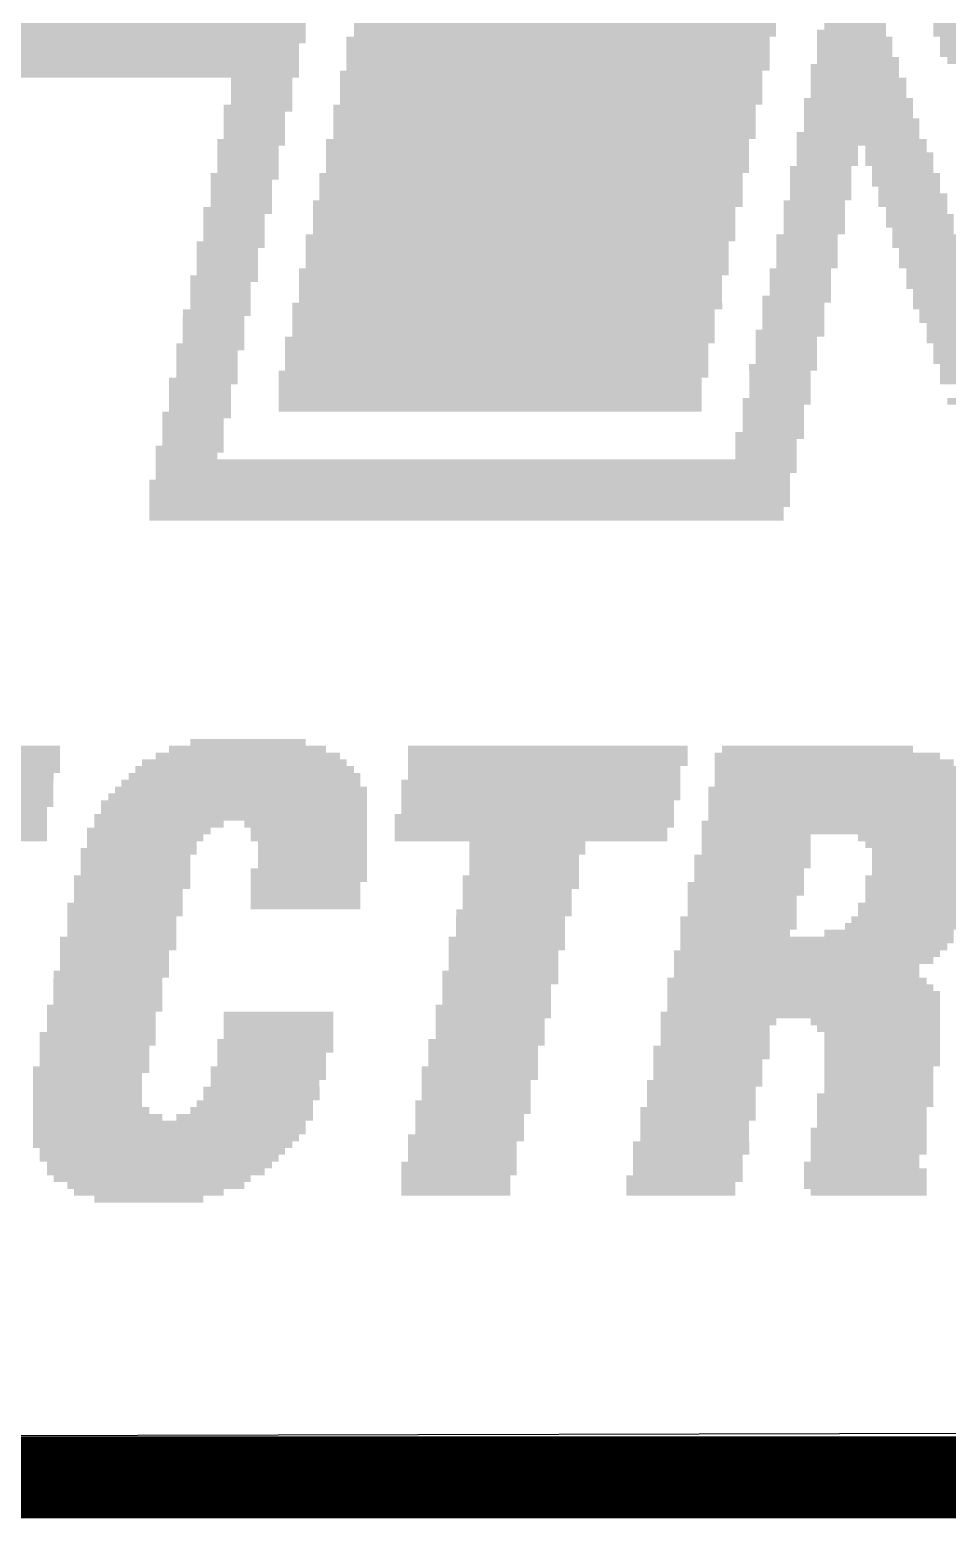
# Model space of a CAD drawing. Extents: x -59 to 59, y -28 to 22.
# Drawn here: x -32.215 to -29.367, y -28.169 to -23.548 of the extents above; entities that cross this region are included whole.
import ezdxf

# ---------------------------------------------------------------- set-up
doc = ezdxf.new("R2010")
doc.units = 0
for name, color, linetype in [('1', 12, 'CONTINUOUS'), ('16', 5, 'CONTINUOUS'), ('20', 4, 'CONTINUOUS'), ('200', 132, 'CONTINUOUS')]:
    doc.layers.add(name, color=color, linetype=linetype)

# ---------------------------------------------------------------- blocks, each defined once
blk = doc.blocks.new('RECT')
blk.add_solid([(-0.5, -0.5), (0.5, -0.5), (-0.5, 0.5), (0.5, 0.5)])

msp = doc.modelspace()

# ---------------------------------------------------------------- linework, layer by layer
at = {"layer": '1', "const_width": 0.254}
msp.add_lwpolyline([(-48.3964, -28.0416), (-17.3576, -28.0416)], dxfattribs=at)
at = {"layer": '16', "const_width": 0.254}
msp.add_lwpolyline([(-48.3964, -28.0416), (-17.3576, -28.0416)], dxfattribs=at)
at = {"layer": '20'}
msp.add_line((-46.228, -27.94), (-21.59, -27.8892), dxfattribs=at)

# ---------------------------------------------------------------- block references
at = {"layer": '200'}
for p, xscale, yscale in [((-32.3533, -23.5373), 1.9888, 0.0211), ((-32.3533, -23.5585), 1.9888, 0.0213), ((-30.5537, -23.5373), 1.3106, 0.0211), ((-30.5537, -23.5585), 1.3106, 0.0213), ((-29.6647, -23.5585), 0.2134, 0.0213), ((-29.6532, -23.5373), 0.1905, 0.0211), ((-28.7223, -23.5373), 1.3767, 0.0211), ((-28.7223, -23.5585), 1.3767, 0.0213), ((-32.3748, -23.622), 1.9914, 0.0213), ((-32.3533, -23.5797), 1.9888, 0.0211), ((-32.3634, -23.6008), 1.9685, 0.0211), ((-30.5753, -23.5797), 1.3132, 0.0211), ((-30.5753, -23.6008), 1.3132, 0.0211), ((-30.5753, -23.622), 1.3132, 0.0213), ((-29.6545, -23.5797), 0.2337, 0.0211), ((-29.6545, -23.6008), 0.2337, 0.0211), ((-29.6545, -23.622), 0.2337, 0.0213), ((-28.7122, -23.5797), 1.3564, 0.0211), ((-28.702, -23.6008), 1.3767, 0.0211), ((-28.702, -23.622), 1.3767, 0.0213), ((-32.3748, -23.6432), 1.9914, 0.0211), ((-32.3748, -23.6643), 1.9914, 0.0211), ((-30.5753, -23.6432), 1.3132, 0.0211), ((-30.5753, -23.6643), 1.3132, 0.0211), ((-29.6545, -23.6643), 0.2743, 0.0211), ((-29.6443, -23.6432), 0.254, 0.0211), ((-28.6906, -23.6432), 1.3538, 0.0211), ((-32.3748, -23.6855), 1.9914, 0.0213), ((-31.4947, -23.7067), 0.1905, 0.0211), ((-30.5968, -23.6855), 1.3106, 0.0213), ((-30.5968, -23.7067), 1.3106, 0.0211), ((-29.6431, -23.7067), 0.2972, 0.0211), ((-29.6545, -23.6855), 0.2743, 0.0213), ((-31.4947, -23.7278), 0.1905, 0.0211), ((-31.4947, -23.749), 0.1905, 0.0213), ((-30.5968, -23.7278), 1.3106, 0.0211), ((-30.5968, -23.749), 1.3106, 0.0213), ((-29.6431, -23.7278), 0.2972, 0.0211), ((-29.6431, -23.749), 0.2972, 0.0213), ((-31.5062, -23.7913), 0.2134, 0.0211), ((-31.4947, -23.7702), 0.1905, 0.0211), ((-30.6172, -23.7913), 1.3106, 0.0211), ((-30.5968, -23.7702), 1.3106, 0.0211), ((-29.6431, -23.7702), 0.3378, 0.0211), ((-29.6431, -23.7913), 0.3378, 0.0211), ((-31.5176, -23.8125), 0.1905, 0.0213), ((-31.5176, -23.8337), 0.1905, 0.0211), ((-30.6172, -23.8125), 1.3106, 0.0213), ((-30.6172, -23.8337), 1.3106, 0.0211), ((-29.6431, -23.8125), 0.3378, 0.0213), ((-29.6329, -23.8337), 0.3581, 0.0211), ((-31.5278, -23.8972), 0.2108, 0.0211), ((-31.5176, -23.8548), 0.1905, 0.0211), ((-31.5176, -23.876), 0.1905, 0.0213), ((-30.6388, -23.8972), 1.3132, 0.0211), ((-30.6172, -23.8548), 1.3106, 0.0211), ((-30.6172, -23.876), 1.3106, 0.0213), ((-29.6443, -23.876), 0.381, 0.0213), ((-29.6329, -23.8972), 0.4039, 0.0211), ((-29.6329, -23.8548), 0.3581, 0.0211), ((-31.5379, -23.9183), 0.1905, 0.0211), ((-31.5379, -23.9395), 0.1905, 0.0213), ((-30.6388, -23.9183), 1.3132, 0.0211), ((-30.6388, -23.9395), 1.3132, 0.0213), ((-29.7396, -23.9183), 0.1905, 0.0211), ((-29.7396, -23.9395), 0.1905, 0.0213), ((-29.5161, -23.9395), 0.2108, 0.0213), ((-29.5262, -23.9183), 0.1905, 0.0211), ((-31.5379, -23.9607), 0.1905, 0.0211), ((-31.5379, -23.9818), 0.1905, 0.0211), ((-30.6388, -23.9607), 1.3132, 0.0211), ((-30.6388, -23.9818), 1.3132, 0.0211), ((-29.7599, -23.9818), 0.1905, 0.0211), ((-29.7396, -23.9607), 0.1905, 0.0211), ((-29.5161, -23.9607), 0.2108, 0.0211), ((-29.5059, -23.9818), 0.1905, 0.0211), ((-31.5481, -24.003), 0.2108, 0.0213), ((-31.5582, -24.0242), 0.1905, 0.0211), ((-30.6591, -24.003), 1.3132, 0.0213), ((-30.6591, -24.0242), 1.3132, 0.0211), ((-29.7599, -24.003), 0.1905, 0.0213), ((-29.7599, -24.0242), 0.1905, 0.0211), ((-29.4958, -24.003), 0.2108, 0.0213), ((-29.4958, -24.0242), 0.2108, 0.0211), ((-31.5582, -24.0453), 0.1905, 0.0211), ((-31.5582, -24.0665), 0.1905, 0.0213), ((-30.6591, -24.0453), 1.3132, 0.0211), ((-30.6591, -24.0665), 1.3132, 0.0213), ((-29.7599, -24.0453), 0.1905, 0.0211), ((-29.7599, -24.0665), 0.1905, 0.0213), ((-29.4856, -24.0453), 0.1905, 0.0211), ((-29.4742, -24.0665), 0.2134, 0.0213), ((-31.5697, -24.1088), 0.2134, 0.0211), ((-31.5811, -24.13), 0.1905, 0.0213), ((-31.5582, -24.0877), 0.1905, 0.0211), ((-30.6692, -24.0877), 1.3335, 0.0211), ((-30.6807, -24.1088), 1.3106, 0.0211), ((-30.6807, -24.13), 1.3106, 0.0213), ((-29.7802, -24.0877), 0.1905, 0.0211), ((-29.7802, -24.1088), 0.1905, 0.0211), ((-29.7802, -24.13), 0.1905, 0.0213), ((-29.4742, -24.0877), 0.2134, 0.0211), ((-29.4627, -24.1088), 0.1905, 0.0211), ((-29.4526, -24.13), 0.2108, 0.0213), ((-31.5811, -24.1512), 0.1905, 0.0211), ((-31.5811, -24.1723), 0.1905, 0.0211), ((-30.6807, -24.1512), 1.3106, 0.0211), ((-30.6807, -24.1723), 1.3106, 0.0211), ((-29.7802, -24.1512), 0.1905, 0.0211), ((-29.7802, -24.1723), 0.1905, 0.0211), ((-29.4526, -24.1512), 0.2108, 0.0211), ((-29.4424, -24.1723), 0.1905, 0.0211), ((-31.5913, -24.2147), 0.2108, 0.0211), ((-31.5811, -24.1935), 0.1905, 0.0213), ((-30.6921, -24.1935), 1.3335, 0.0213), ((-30.7023, -24.2147), 1.3132, 0.0211), ((-29.8031, -24.1935), 0.1905, 0.0213), ((-29.8031, -24.2147), 0.1905, 0.0211), ((-29.4322, -24.1935), 0.2108, 0.0213), ((-29.4322, -24.2147), 0.2108, 0.0211), ((-31.6014, -24.2358), 0.1905, 0.0211), ((-31.6014, -24.257), 0.1905, 0.0213), ((-30.7023, -24.2358), 1.3132, 0.0211), ((-30.7023, -24.257), 1.3132, 0.0213), ((-29.8031, -24.2358), 0.1905, 0.0211), ((-29.8031, -24.257), 0.1905, 0.0213), ((-29.4221, -24.2358), 0.1905, 0.0211), ((-29.4107, -24.257), 0.2134, 0.0213), ((-31.6014, -24.2782), 0.1905, 0.0211), ((-31.6014, -24.2993), 0.1905, 0.0211), ((-30.7124, -24.2993), 1.3335, 0.0211), ((-30.7023, -24.2782), 1.3132, 0.0211), ((-29.8234, -24.2993), 0.1905, 0.0211), ((-29.8031, -24.2782), 0.1905, 0.0211), ((-29.4107, -24.2782), 0.2134, 0.0211), ((-29.3992, -24.2993), 0.1905, 0.0211), ((-31.6116, -24.3205), 0.2108, 0.0213), ((-31.623, -24.3417), 0.188, 0.0211), ((-30.7226, -24.3205), 1.3132, 0.0213), ((-30.7226, -24.3417), 1.3132, 0.0211), ((-29.8234, -24.3205), 0.1905, 0.0213), ((-29.8234, -24.3417), 0.1905, 0.0211), ((-29.3891, -24.3205), 0.2108, 0.0213), ((-29.3891, -24.3417), 0.2108, 0.0211), ((-31.623, -24.3628), 0.188, 0.0211), ((-31.623, -24.384), 0.188, 0.0213), ((-31.623, -24.4052), 0.188, 0.0211), ((-30.7327, -24.4052), 1.3335, 0.0211), ((-30.7226, -24.3628), 1.3132, 0.0211), ((-30.7226, -24.384), 1.3132, 0.0213), ((-29.8348, -24.384), 0.2134, 0.0213), ((-29.845, -24.4052), 0.193, 0.0211), ((-29.8234, -24.3628), 0.1905, 0.0211), ((-29.3789, -24.3628), 0.1905, 0.0211), ((-29.3688, -24.384), 0.2108, 0.0213), ((-29.3688, -24.4052), 0.2108, 0.0211), ((-31.6446, -24.4475), 0.1905, 0.0213), ((-31.6344, -24.4263), 0.2108, 0.0211), ((-30.7442, -24.4263), 1.3106, 0.0211), ((-30.7442, -24.4475), 1.3106, 0.0213), ((-29.845, -24.4263), 0.193, 0.0211), ((-29.845, -24.4475), 0.193, 0.0213), ((-29.3472, -24.4475), 0.2134, 0.0213), ((-29.3586, -24.4263), 0.1905, 0.0211), ((-31.6446, -24.4687), 0.1905, 0.0211), ((-31.6446, -24.4898), 0.1905, 0.0211), ((-30.7442, -24.4687), 1.3106, 0.0211), ((-30.7442, -24.4898), 1.3106, 0.0211), ((-29.8552, -24.4898), 0.2134, 0.0211), ((-29.845, -24.4687), 0.193, 0.0211), ((-29.3357, -24.4687), 0.1905, 0.0211), ((-29.3357, -24.4898), 0.1905, 0.0211), ((-31.6547, -24.5322), 0.2108, 0.0211), ((-31.6446, -24.511), 0.1905, 0.0213), ((-30.7556, -24.511), 1.3335, 0.0213), ((-30.7658, -24.5322), 1.3132, 0.0211), ((-29.8666, -24.511), 0.1905, 0.0213), ((-29.8666, -24.5322), 0.1905, 0.0211), ((-29.3256, -24.511), 0.2108, 0.0213), ((-29.3154, -24.5322), 0.1905, 0.0211), ((-31.6649, -24.5533), 0.1905, 0.0211), ((-31.6649, -24.5745), 0.1905, 0.0213), ((-30.7658, -24.5533), 1.3132, 0.0211), ((-30.7658, -24.5745), 1.3132, 0.0213), ((-29.8666, -24.5533), 0.1905, 0.0211), ((-29.8666, -24.5745), 0.1905, 0.0213), ((-29.3154, -24.5533), 0.1905, 0.0211), ((-29.3053, -24.5745), 0.2108, 0.0213), ((-31.6763, -24.638), 0.2134, 0.0213), ((-31.6649, -24.5957), 0.1905, 0.0211), ((-31.6649, -24.6168), 0.1905, 0.0211), ((-30.7759, -24.6168), 1.3335, 0.0211), ((-30.7861, -24.638), 1.3132, 0.0213), ((-30.7658, -24.5957), 1.3132, 0.0211), ((-29.8768, -24.5957), 0.2108, 0.0211), ((-29.8869, -24.6168), 0.1905, 0.0211), ((-29.8869, -24.638), 0.1905, 0.0213), ((-29.2951, -24.5957), 0.1905, 0.0211), ((-29.2951, -24.6168), 0.1905, 0.0211), ((-29.2837, -24.638), 0.2134, 0.0213), ((-31.6865, -24.6592), 0.193, 0.0211), ((-31.6865, -24.6803), 0.193, 0.0211), ((-30.7861, -24.6592), 1.3132, 0.0211), ((-30.7861, -24.6803), 1.3132, 0.0211), ((-29.8869, -24.6592), 0.1905, 0.0211), ((-29.8869, -24.6803), 0.1905, 0.0211), ((-31.6865, -24.7015), 0.193, 0.0213), ((-31.6865, -24.7227), 0.193, 0.0211), ((-30.7861, -24.7015), 1.3132, 0.0213), ((-30.7861, -24.7227), 1.3132, 0.0211), ((-29.8971, -24.7015), 0.2108, 0.0213), ((-29.9072, -24.7227), 0.1905, 0.0211), ((-29.2621, -24.7015), 0.2108, 0.0213), ((-31.6967, -24.7438), 0.2134, 0.0211), ((-31.7081, -24.765), 0.1905, 0.0213), ((-29.9072, -24.7438), 0.1905, 0.0211), ((-29.9072, -24.765), 0.1905, 0.0213), ((-31.7081, -24.7862), 0.1905, 0.0211), ((-31.7081, -24.8073), 0.1905, 0.0211), ((-29.9187, -24.8073), 0.2134, 0.0211), ((-29.9072, -24.7862), 0.1905, 0.0211), ((-31.7183, -24.8497), 0.2108, 0.0211), ((-31.7081, -24.8285), 0.1905, 0.0213), ((-29.9301, -24.8285), 0.1905, 0.0213), ((-29.9301, -24.8497), 0.1905, 0.0211), ((-31.7284, -24.8708), 0.1905, 0.0211), ((-30.8293, -24.892), 1.9888, 0.0213), ((-30.8293, -24.9132), 1.9888, 0.0211), ((-29.9301, -24.8708), 0.1905, 0.0211), ((-30.8496, -24.9555), 1.9888, 0.0213), ((-30.8394, -24.9343), 1.9685, 0.0211), ((-30.8496, -24.9767), 1.9888, 0.0211), ((-30.8496, -24.9978), 1.9888, 0.0211), ((-30.8496, -25.019), 1.9888, 0.0213), ((-30.8597, -25.0402), 1.9685, 0.0211), ((-30.8597, -25.0613), 1.9685, 0.0211), ((-32.5018, -25.781), 0.762, 0.0213), ((-31.5392, -25.781), 0.4877, 0.0213), ((-31.5379, -25.7598), 0.3581, 0.0211), ((-30.607, -25.781), 0.8687, 0.0213), ((-29.7701, -25.781), 0.5918, 0.0213), ((-32.5018, -25.8022), 0.762, 0.0211), ((-32.5018, -25.8233), 0.762, 0.0211), ((-31.5493, -25.8233), 0.635, 0.0211), ((-31.5379, -25.8022), 0.5715, 0.0211), ((-30.607, -25.8022), 0.8687, 0.0211), ((-30.607, -25.8233), 0.8687, 0.0211), ((-29.7396, -25.8022), 0.6985, 0.0211), ((-29.718, -25.8233), 0.7417, 0.0211), ((-32.5018, -25.8445), 0.762, 0.0213), ((-32.512, -25.8657), 0.7417, 0.0211), ((-31.5481, -25.8657), 0.7188, 0.0211), ((-31.5481, -25.8445), 0.6782, 0.0213), ((-30.6184, -25.8445), 0.8458, 0.0213), ((-30.6184, -25.8657), 0.8458, 0.0211), ((-29.6964, -25.8657), 0.7849, 0.0211), ((-29.7078, -25.8445), 0.762, 0.0213), ((-32.5222, -25.8868), 0.762, 0.0211), ((-32.5222, -25.908), 0.762, 0.0213), ((-32.5222, -25.9292), 0.762, 0.0211), ((-31.5697, -25.9292), 0.8026, 0.0211), ((-31.5595, -25.908), 0.7823, 0.0213), ((-31.5595, -25.8868), 0.7417, 0.0211), ((-30.6286, -25.8868), 0.8661, 0.0211), ((-30.6286, -25.908), 0.8661, 0.0213), ((-30.6286, -25.9292), 0.8661, 0.0211), ((-29.6863, -25.9292), 0.8458, 0.0211), ((-29.6964, -25.908), 0.8255, 0.0213), ((-29.6863, -25.8868), 0.8052, 0.0211), ((-32.5425, -25.9715), 0.762, 0.0213), ((-32.5222, -25.9503), 0.762, 0.0211), ((-31.5811, -25.9503), 0.8255, 0.0211), ((-31.5811, -25.9715), 0.8255, 0.0213), ((-30.6388, -25.9503), 0.8458, 0.0211), ((-30.6388, -25.9715), 0.8458, 0.0213), ((-29.6863, -25.9503), 0.8458, 0.0211), ((-29.6863, -25.9715), 0.8458, 0.0213), ((-32.5425, -25.9927), 0.762, 0.0211), ((-32.5425, -26.0138), 0.762, 0.0211), ((-31.5913, -25.9927), 0.8458, 0.0211), ((-31.8135, -26.0138), 0.4013, 0.0211), ((-31.3588, -26.0138), 0.381, 0.0211), ((-30.6489, -25.9927), 0.8661, 0.0211), ((-30.6489, -26.0138), 0.8661, 0.0211), ((-29.6964, -26.0138), 0.8661, 0.0211), ((-29.6863, -25.9927), 0.8458, 0.0211), ((-32.5425, -26.035), 0.762, 0.0213), ((-32.5425, -26.0562), 0.762, 0.0211), ((-31.8453, -26.035), 0.3835, 0.0213), ((-31.8567, -26.0562), 0.3607, 0.0211), ((-31.3487, -26.035), 0.3607, 0.0213), ((-31.3487, -26.0562), 0.3607, 0.0211), ((-30.6591, -26.035), 0.8458, 0.0213), ((-30.6591, -26.0562), 0.8458, 0.0211), ((-29.6964, -26.035), 0.8661, 0.0213), ((-29.9606, -26.0562), 0.3378, 0.0211), ((-29.4538, -26.0562), 0.381, 0.0211), ((-31.877, -26.0985), 0.3607, 0.0213), ((-31.8668, -26.0773), 0.3404, 0.0211), ((-31.3373, -26.0773), 0.3378, 0.0211), ((-31.3373, -26.0985), 0.3378, 0.0213), ((-30.6705, -26.0773), 0.3607, 0.0211), ((-30.6705, -26.0985), 0.3607, 0.0213), ((-29.9606, -26.0773), 0.3378, 0.0211), ((-29.9606, -26.0985), 0.3378, 0.0213), ((-29.4424, -26.0773), 0.3581, 0.0211), ((-29.4322, -26.0985), 0.3378, 0.0213), ((-31.8872, -26.1197), 0.3404, 0.0211), ((-31.8872, -26.1408), 0.3404, 0.0211), ((-31.8872, -26.162), 0.3404, 0.0213), ((-31.3487, -26.162), 0.3607, 0.0213), ((-31.3373, -26.1197), 0.3378, 0.0211), ((-31.3373, -26.1408), 0.3378, 0.0211), ((-30.6807, -26.1197), 0.3404, 0.0211), ((-30.6807, -26.1408), 0.3404, 0.0211), ((-30.6807, -26.162), 0.3404, 0.0213), ((-29.972, -26.1197), 0.3607, 0.0211), ((-29.972, -26.1408), 0.3607, 0.0211), ((-29.9822, -26.162), 0.3404, 0.0213), ((-29.4322, -26.1197), 0.3378, 0.0211), ((-29.4322, -26.1408), 0.3378, 0.0211), ((-29.4322, -26.162), 0.3378, 0.0213), ((-31.8973, -26.1832), 0.3607, 0.0211), ((-31.8973, -26.2043), 0.3607, 0.0211), ((-31.3487, -26.1832), 0.3607, 0.0211), ((-31.3588, -26.2043), 0.3404, 0.0211), ((-30.6908, -26.1832), 0.3607, 0.0211), ((-30.6908, -26.2043), 0.3607, 0.0211), ((-29.9923, -26.2043), 0.3607, 0.0211), ((-29.9822, -26.1832), 0.3404, 0.0211), ((-29.4526, -26.2043), 0.3378, 0.0211), ((-29.4424, -26.1832), 0.3581, 0.0211), ((-31.9088, -26.2255), 0.3378, 0.0213), ((-31.9088, -26.2467), 0.3378, 0.0211), ((-31.3588, -26.2255), 0.3404, 0.0213), ((-31.3588, -26.2467), 0.3404, 0.0211), ((-30.7023, -26.2255), 0.3378, 0.0213), ((-30.7023, -26.2467), 0.3378, 0.0211), ((-29.9923, -26.2255), 0.3607, 0.0213), ((-30.0038, -26.2467), 0.3378, 0.0211), ((-29.4526, -26.2255), 0.3378, 0.0213), ((-29.4526, -26.2467), 0.3378, 0.0211), ((-31.9189, -26.2678), 0.3581, 0.0211), ((-31.9189, -26.289), 0.3581, 0.0213), ((-31.3588, -26.2678), 0.3404, 0.0211), ((-30.7124, -26.289), 0.3581, 0.0213), ((-30.7023, -26.2678), 0.3378, 0.0211), ((-30.0038, -26.2678), 0.3378, 0.0211), ((-30.0038, -26.289), 0.3378, 0.0213), ((-29.4742, -26.2678), 0.3404, 0.0211), ((-29.4742, -26.289), 0.3404, 0.0213), ((-31.9291, -26.3102), 0.3378, 0.0211), ((-31.9291, -26.3313), 0.3378, 0.0211), ((-30.7226, -26.3102), 0.3378, 0.0211), ((-30.7226, -26.3313), 0.3378, 0.0211), ((-30.0152, -26.3102), 0.3607, 0.0211), ((-30.0152, -26.3313), 0.3607, 0.0211), ((-29.5059, -26.3313), 0.3581, 0.0211), ((-29.4843, -26.3102), 0.3607, 0.0211), ((-31.9405, -26.3737), 0.3607, 0.0211), ((-31.9405, -26.3948), 0.3607, 0.0211), ((-31.9291, -26.3525), 0.3378, 0.0213), ((-30.734, -26.3737), 0.3607, 0.0211), ((-30.734, -26.3948), 0.3607, 0.0211), ((-30.7226, -26.3525), 0.3378, 0.0213), ((-30.0253, -26.3525), 0.3404, 0.0213), ((-29.7713, -26.3737), 0.8484, 0.0211), ((-29.7815, -26.3948), 0.828, 0.0211), ((-29.5478, -26.3525), 0.4013, 0.0213), ((-31.9519, -26.416), 0.3378, 0.0213), ((-31.9519, -26.4372), 0.3378, 0.0211), ((-30.7442, -26.416), 0.3404, 0.0213), ((-30.7442, -26.4372), 0.3404, 0.0211), ((-29.8133, -26.4372), 0.8052, 0.0211), ((-29.8031, -26.416), 0.8255, 0.0213), ((-31.9621, -26.4795), 0.3581, 0.0213), ((-31.9519, -26.4583), 0.3378, 0.0211), ((-30.7543, -26.4795), 0.3607, 0.0213), ((-30.7442, -26.4583), 0.3404, 0.0211), ((-29.8348, -26.4583), 0.762, 0.0211), ((-29.8348, -26.4795), 0.762, 0.0213), ((-31.9723, -26.5007), 0.3378, 0.0211), ((-31.9723, -26.5218), 0.3378, 0.0211), ((-30.7543, -26.5007), 0.3607, 0.0211), ((-30.7658, -26.5218), 0.3378, 0.0211), ((-29.8336, -26.5007), 0.8052, 0.0211), ((-29.8234, -26.5218), 0.8255, 0.0211), ((-31.9723, -26.543), 0.3378, 0.0213), ((-31.9723, -26.5642), 0.3378, 0.0211), ((-30.7658, -26.543), 0.3378, 0.0213), ((-30.7658, -26.5642), 0.3378, 0.0211), ((-29.8133, -26.543), 0.8458, 0.0213), ((-29.8133, -26.5642), 0.8458, 0.0211), ((-31.9926, -26.6065), 0.3378, 0.0213), ((-31.9824, -26.5853), 0.3581, 0.0211), ((-31.4427, -26.6065), 0.3404, 0.0213), ((-30.7759, -26.5853), 0.3581, 0.0211), ((-30.7759, -26.6065), 0.3581, 0.0213), ((-29.8234, -26.6065), 0.8661, 0.0213), ((-29.8133, -26.5853), 0.8458, 0.0211), ((-32.004, -26.67), 0.3607, 0.0213), ((-31.9926, -26.6277), 0.3378, 0.0211), ((-31.9926, -26.6488), 0.3378, 0.0211), ((-31.4427, -26.6277), 0.3404, 0.0211), ((-31.4427, -26.6488), 0.3404, 0.0211), ((-31.4427, -26.67), 0.3404, 0.0213), ((-30.7861, -26.6277), 0.3378, 0.0211), ((-30.7861, -26.6488), 0.3378, 0.0211), ((-30.7861, -26.67), 0.3378, 0.0213), ((-30.0774, -26.6277), 0.3581, 0.0211), ((-30.0876, -26.6488), 0.3378, 0.0211), ((-30.0876, -26.67), 0.3378, 0.0213), ((-29.591, -26.6277), 0.4013, 0.0211), ((-29.5808, -26.6488), 0.381, 0.0211), ((-29.5694, -26.67), 0.3581, 0.0213), ((-32.0142, -26.7123), 0.3404, 0.0211), ((-32.004, -26.6912), 0.3607, 0.0211), ((-31.4528, -26.6912), 0.3607, 0.0211), ((-31.4528, -26.7123), 0.3607, 0.0211), ((-30.7975, -26.6912), 0.3607, 0.0211), ((-30.8077, -26.7123), 0.3404, 0.0211), ((-30.099, -26.7123), 0.3607, 0.0211), ((-30.0876, -26.6912), 0.3378, 0.0211), ((-29.5694, -26.6912), 0.3581, 0.0211), ((-29.5694, -26.7123), 0.3581, 0.0211), ((-32.0142, -26.7335), 0.3404, 0.0213), ((-32.0142, -26.7547), 0.3404, 0.0211), ((-31.4642, -26.7335), 0.3378, 0.0213), ((-31.4642, -26.7547), 0.3378, 0.0211), ((-30.8077, -26.7335), 0.3404, 0.0213), ((-30.8077, -26.7547), 0.3404, 0.0211), ((-30.099, -26.7335), 0.3607, 0.0213), ((-30.1104, -26.7547), 0.3378, 0.0211), ((-29.5694, -26.7335), 0.3581, 0.0213), ((-29.5694, -26.7547), 0.3581, 0.0211), ((-32.0358, -26.797), 0.3378, 0.0213), ((-32.0243, -26.7758), 0.3607, 0.0211), ((-31.4744, -26.7758), 0.3581, 0.0211), ((-31.4744, -26.797), 0.3581, 0.0213), ((-30.8178, -26.7758), 0.3607, 0.0211), ((-30.8178, -26.797), 0.3607, 0.0213), ((-30.1104, -26.7758), 0.3378, 0.0211), ((-30.1104, -26.797), 0.3378, 0.0213), ((-29.5796, -26.7758), 0.3378, 0.0211), ((-29.5796, -26.797), 0.3378, 0.0213), ((-32.0358, -26.8182), 0.3378, 0.0211), ((-32.0358, -26.8393), 0.3378, 0.0211), ((-31.496, -26.8393), 0.3607, 0.0211), ((-31.4846, -26.8182), 0.3378, 0.0211), ((-30.8293, -26.8182), 0.3378, 0.0211), ((-30.8293, -26.8393), 0.3378, 0.0211), ((-30.1308, -26.8393), 0.3378, 0.0211), ((-30.1206, -26.8182), 0.3581, 0.0211), ((-29.5796, -26.8182), 0.3378, 0.0211), ((-29.5796, -26.8393), 0.3378, 0.0211), ((-32.0358, -26.8605), 0.3378, 0.0213), ((-32.0358, -26.8817), 0.3378, 0.0211), ((-32.0243, -26.9028), 0.3607, 0.0211), ((-31.5265, -26.9028), 0.381, 0.0211), ((-31.5163, -26.8817), 0.3607, 0.0211), ((-31.496, -26.8605), 0.3607, 0.0213), ((-30.8394, -26.8817), 0.3581, 0.0211), ((-30.8394, -26.9028), 0.3581, 0.0211), ((-30.8293, -26.8605), 0.3378, 0.0213), ((-30.1409, -26.9028), 0.3581, 0.0211), ((-30.1308, -26.8605), 0.3378, 0.0213), ((-30.1308, -26.8817), 0.3378, 0.0211), ((-29.591, -26.8605), 0.3607, 0.0213), ((-29.591, -26.8817), 0.3607, 0.0211), ((-29.6012, -26.9028), 0.3404, 0.0211), ((-32.004, -26.924), 0.4013, 0.0213), ((-31.7818, -26.9452), 0.8458, 0.0211), ((-31.5481, -26.924), 0.4242, 0.0213), ((-30.8496, -26.924), 0.3378, 0.0213), ((-30.8496, -26.9452), 0.3378, 0.0211), ((-30.1511, -26.9452), 0.3378, 0.0211), ((-30.1409, -26.924), 0.3581, 0.0213), ((-29.6012, -26.924), 0.3404, 0.0213), ((-29.6012, -26.9452), 0.3404, 0.0211), ((-31.7818, -26.9663), 0.8458, 0.0211), ((-31.7919, -26.9875), 0.8255, 0.0213), ((-30.861, -26.9875), 0.3607, 0.0213), ((-30.8496, -26.9663), 0.3378, 0.0211), ((-30.1511, -26.9663), 0.3378, 0.0211), ((-30.1511, -26.9875), 0.3378, 0.0213), ((-29.6113, -26.9663), 0.3607, 0.0211), ((-29.6113, -26.9875), 0.3607, 0.0213), ((-31.8021, -27.0087), 0.8052, 0.0211), ((-31.8033, -27.0298), 0.762, 0.0211), ((-30.8724, -27.0087), 0.3378, 0.0211), ((-30.8724, -27.0298), 0.3378, 0.0211), ((-30.1625, -27.0087), 0.3607, 0.0211), ((-30.1625, -27.0298), 0.3607, 0.0211), ((-29.6113, -27.0087), 0.3607, 0.0211), ((-29.6113, -27.0298), 0.3607, 0.0211), ((-31.8135, -27.051), 0.7417, 0.0213), ((-31.8122, -27.0722), 0.6985, 0.0211), ((-30.8826, -27.0722), 0.3581, 0.0211), ((-30.8724, -27.051), 0.3378, 0.0213), ((-30.1727, -27.051), 0.3404, 0.0213), ((-30.1727, -27.0722), 0.3404, 0.0211), ((-29.6329, -27.0722), 0.3581, 0.0211), ((-29.6227, -27.051), 0.3378, 0.0213), ((-31.8237, -27.0933), 0.6756, 0.0211), ((-31.8351, -27.1145), 0.6121, 0.0213), ((-30.8826, -27.0933), 0.3581, 0.0211), ((-30.8928, -27.1145), 0.3378, 0.0213), ((-30.1828, -27.1145), 0.3607, 0.0213), ((-30.1727, -27.0933), 0.3404, 0.0211), ((-29.6215, -27.0933), 0.381, 0.0211), ((-29.6215, -27.1145), 0.381, 0.0213), ((-31.8237, -27.1357), 0.5486, 0.0211), ((-31.8453, -27.1568), 0.4648, 0.0211), ((-31.8453, -27.178), 0.3378, 0.0213), ((-30.8928, -27.1357), 0.3378, 0.0211), ((-30.8928, -27.1568), 0.3378, 0.0211), ((-30.1943, -27.1357), 0.3378, 0.0211), ((-30.1943, -27.1568), 0.3378, 0.0211), ((-29.6215, -27.1357), 0.381, 0.0211), ((-29.6113, -27.1568), 0.3607, 0.0211)]:
    msp.add_blockref('RECT', p, dxfattribs=dict(at, xscale=xscale, yscale=yscale))

doc.saveas('drawing.dxf')
